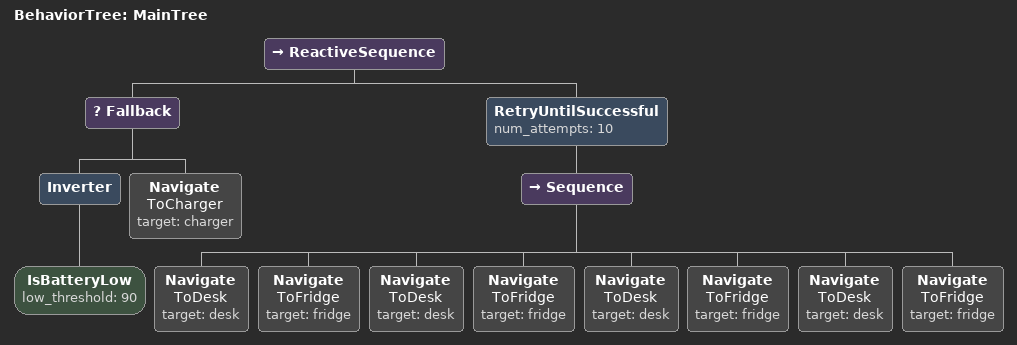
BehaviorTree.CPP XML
<root BTCPP_format="4">

  <!-- WORK IN PROGRESS -->
  <!-- NOTE: This segfaults the BT executor when the battery crosses the threshold. -->
  <BehaviorTree ID="MainTree">
    <ReactiveSequence>
      <Fallback>
        <Inverter>
          <IsBatteryLow low_threshold="90"/>
        </Inverter>
        <Navigate name="ToCharger" target="charger"/>
      </Fallback>
      <RetryUntilSuccessful num_attempts="10">
        <Sequence>
          <Navigate name="ToDesk" target="desk"/>
          <Navigate name="ToFridge" target="fridge"/>
          <Navigate name="ToDesk" target="desk"/>
          <Navigate name="ToFridge" target="fridge"/>
          <Navigate name="ToDesk" target="desk"/>
          <Navigate name="ToFridge" target="fridge"/>
          <Navigate name="ToDesk" target="desk"/>
          <Navigate name="ToFridge" target="fridge"/>
        </Sequence>
      </RetryUntilSuccessful>
    </ReactiveSequence>
  </BehaviorTree>

</root>
